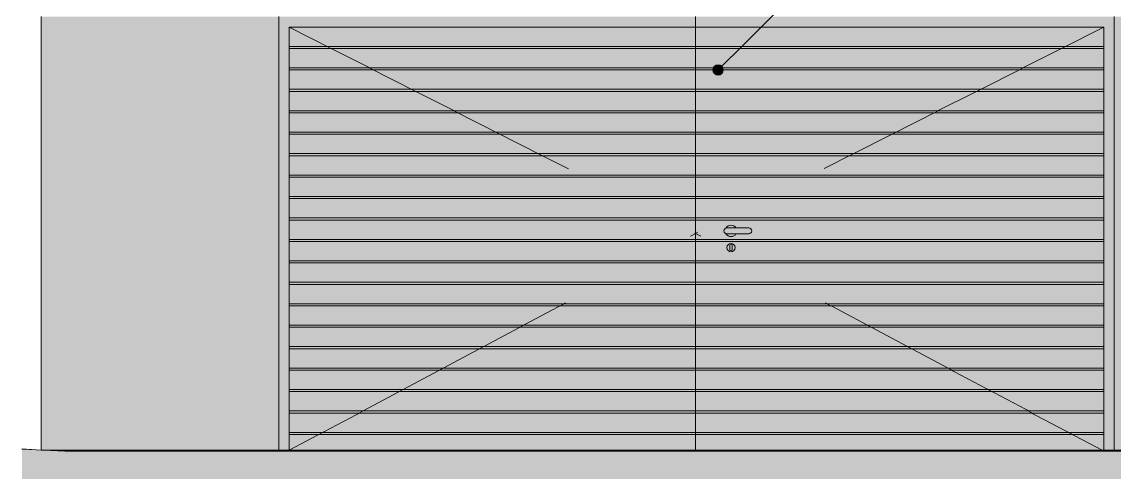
# Model space of a CAD drawing. Header units: centimetres. Extents: x -4381 to 5639, y -3920 to 4826.
# Drawn here: x 150.86 to 156.09, y 5.04 to 7.19 of the extents above; entities that cross this region are included whole.
import ezdxf
from ezdxf.xclip import XClip

# ---------------------------------------------------------------- set-up
doc = ezdxf.new("R2010")
doc.units = ezdxf.units.CM
doc.header["$MEASUREMENT"] = 0
doc.header["$XCLIPFRAME"] = 0
doc.set_wipeout_variables(frame=1)
doc.linetypes.add('Traits', pattern=[0.217778, 0.15, -0.067778])
doc.linetypes.add('Wipeout_Contour', pattern=[100, 0, -100])
for name, color, linetype, lineweight in [('0- SITE_Pen_No__1', 7, 'Continuous', 5), ('04-Textes  50 .text_Pen_No__7', 7, 'Continuous', 5), ('0_Pen_No__1', 7, 'Continuous', 5), ('0_Pen_No__2', 8, 'Continuous', 5), ('PORTE mur de clôture_Pen_No__1', 7, 'Continuous', 5)]:
    doc.layers.add(name, color=color, linetype=linetype, lineweight=lineweight)
for name, color, linetype, lineweight, true_color in [('0- SITE_Pen_No__180', 7, 'Continuous', 5, 0xe2e3c6), ('0_Pen_No__82', 7, 'Continuous', 5, 0xaaaaaa), ('PORTE mur de clôture_Pen_No__119', 7, 'Continuous', 5, 0xdecbcb), ('PORTE mur de clôture_Pen_No__178', 7, 'Continuous', 5, 0xbda888)]:
    doc.layers.add(name, color=color, linetype=linetype, lineweight=lineweight, true_color=true_color)
for name, color, linetype in [('04-Textes  50 .text', 7, 'Continuous'), ('Drawing & Figure', 7, 'Continuous'), ('PORTE mur de clôture', 7, 'Continuous')]:
    doc.layers.add(name, color=color, linetype=linetype)

# ---------------------------------------------------------------- blocks, each defined once
blk = doc.blocks.new('Drawing_15_15', base_point=(-267.6734, 10.6179))
at = {"color": 254, "linetype": 'Wipeout_Contour', "lineweight": 0, "ltscale": 608.955042}
blk.add_wipeout([(152.0853, 7.1679), (152.0853, 5.1363), (152.1353, 5.1363), (152.1353, 7.1679)], dxfattribs=at).dxf.layer = 'PORTE mur de clôture'
at = {"color": 254, "linetype": 'Wipeout_Contour', "lineweight": 0, "ltscale": 624.742065}
blk.add_wipeout([(156.0853, 7.1679), (156.0353, 7.1679), (156.0353, 5.1363), (156.0853, 5.1363)], dxfattribs=at).dxf.layer = 'PORTE mur de clôture'
at = {"layer": 'PORTE mur de clôture_Pen_No__119', "linetype": 'Continuous', "ltscale": 10}
for points in [[(152.0853, 7.1679), (152.0853, 5.1363), (152.1353, 5.1363), (152.1353, 7.1679)], [(156.0853, 7.1679), (156.0353, 7.1679), (156.0353, 5.1363), (156.0853, 5.1363)]]:
    blk.add_hatch(color=256, dxfattribs=at).paths.add_polyline_path(points)
at = {"color": 254, "linetype": 'Wipeout_Contour', "lineweight": 0, "ltscale": 925.473761}
blk.add_wipeout([(152.0853, 7.2179), (152.0853, 7.1679), (152.1353, 7.1679), (156.0353, 7.1679), (156.0853, 7.1679), (156.0853, 7.2179)], dxfattribs=at).dxf.layer = 'PORTE mur de clôture'
at = {"color": 254, "linetype": 'Wipeout_Contour', "lineweight": 0, "ltscale": 616.69146}
blk.add_wipeout([(156.0353, 5.2161), (152.1353, 5.2161), (152.1353, 5.1363), (156.0353, 5.1363)], dxfattribs=at).dxf.layer = 'PORTE mur de clôture'
at = {"layer": 'PORTE mur de clôture_Pen_No__119', "linetype": 'Continuous', "ltscale": 10}
for points in [[(152.0853, 7.2179), (152.0853, 7.1679), (152.1353, 7.1679), (156.0353, 7.1679), (156.0853, 7.1679), (156.0853, 7.2179)], [(156.0353, 5.2161), (152.1353, 5.2161), (152.1353, 5.1363), (156.0353, 5.1363)]]:
    blk.add_hatch(color=256, dxfattribs=at).paths.add_polyline_path(points)
at = {"layer": 'PORTE mur de clôture_Pen_No__178', "linetype": 'Continuous', "ltscale": 10}
blk.add_hatch(color=256, dxfattribs=at).paths.add_polyline_path([(156.0853, 5.1363), (156.5896, 5.1363), (157.2074, 5.1364), (157.3353, 5.1364), (157.3353, 7.2179), (156.0853, 7.2179)])
at = {"layer": 'PORTE mur de clôture_Pen_No__1', "linetype": 'Continuous', "ltscale": 10}
for p, q in [((156.0853, 7.1679), (156.0853, 7.2179)), ((156.0853, 5.1364), (156.0853, 7.1679))]:
    blk.add_line(p, q, dxfattribs=at)
at = {"color": 254, "linetype": 'Wipeout_Contour', "lineweight": 0, "ltscale": 758.120701}
blk.add_wipeout([(150.9483, 7.2179), (150.9483, 5.1413), (151.0615, 5.1363), (152.0853, 5.1363), (152.0853, 7.2179)], dxfattribs=at).dxf.layer = 'PORTE mur de clôture'
at = {"color": 254, "linetype": 'Wipeout_Contour', "lineweight": 0, "ltscale": 616.704497}
blk.add_wipeout([(156.0353, 5.2261), (156.0353, 5.3188), (152.1353, 5.3188), (152.1353, 5.2261)], dxfattribs=at).dxf.layer = 'PORTE mur de clôture'
at = {"layer": '0- SITE_Pen_No__180', "linetype": 'Continuous', "lineweight": 0, "ltscale": 10, "true_color": 0x383831}
blk.add_hatch(color=250, dxfattribs=at).paths.add_polyline_path([(150.8555, 0.9963), (191.9908, 0.9963), (191.9908, 2.1246), (191.9205, 2.1179), (191.5008, 2.1556), (187.8035, 2.5014), (187.4252, 2.5376), (181.4619, 2.9897), (181.1861, 3.0031), (180.7554, 3.0485), (176.89, 3.4563), (170.3282, 3.9956), (169.4763, 4.0562), (166.3708, 4.4948), (166.2162, 4.5439), (165.9513, 4.5439), (161.182, 5.0048), (160.5851, 5.0809), (159.2778, 5.1364), (159.0078, 5.1364), (157.2074, 5.1364), (156.5896, 5.1363), (151.1847, 5.1363), (151.0615, 5.1363), (150.8555, 5.1455)])
at = {"layer": '0_Pen_No__1', "linetype": 'Continuous', "lineweight": 0, "ltscale": 10, "true_color": 0x000000}
blk.add_hatch(color=18, dxfattribs=at).paths.add_polyline_path([(150.8555, 5.1482), (150.8555, 0.9963), (191.9908, 0.9963), (191.9908, 2.1212), (191.9068, 2.1179), (188.9123, 2.4127), (187.1039, 2.562), (179.4853, 3.1817), (177.5688, 3.3847), (175.805, 3.5455), (169.6156, 4.1104), (166.2312, 4.5836), (163.6783, 4.7817), (160.5633, 5.0818), (159.28, 5.1364), (157.0853, 5.1364), (157.0853, 5.1413), (150.9484, 5.1413)])
at = {"layer": 'PORTE mur de clôture_Pen_No__119', "linetype": 'Continuous', "ltscale": 10}
blk.add_hatch(color=256, dxfattribs=at).paths.add_polyline_path([(156.0353, 5.2261), (156.0353, 5.3188), (152.1353, 5.3188), (152.1353, 5.2261)])
at = {"layer": 'PORTE mur de clôture_Pen_No__178', "linetype": 'Continuous', "ltscale": 10}
blk.add_hatch(color=256, dxfattribs=at).paths.add_polyline_path([(150.9483, 7.2179), (150.9483, 5.1413), (151.0615, 5.1363), (152.0853, 5.1363), (152.0853, 7.2179)])
at = {"layer": '0- SITE_Pen_No__1', "linetype": 'Continuous', "ltscale": 10, "flags": 128}
blk.add_lwpolyline([(150.8555, 5.1455), (151.0615, 5.1363), (151.1847, 5.1363), (156.5896, 5.1363), (157.2074, 5.1364), (159.0078, 5.1364), (159.2778, 5.1364), (160.5851, 5.0809), (161.182, 5.0048), (165.9513, 4.5439), (166.2162, 4.5439), (166.3708, 4.4948), (169.4763, 4.0562), (170.3282, 3.9956), (176.89, 3.4563), (180.7554, 3.0485), (181.1861, 3.0031), (181.4619, 2.9897), (187.4252, 2.5376), (187.8035, 2.5014), (191.5008, 2.1556), (191.9205, 2.1179), (191.9908, 2.1246)], dxfattribs=at)
at = {"layer": '0_Pen_No__1', "linetype": 'Continuous', "ltscale": 10}
for p, q in [((150.8555, 5.1482), (150.9484, 5.1413)), ((150.9484, 5.1413), (157.0853, 5.1413))]:
    blk.add_line(p, q, dxfattribs=at)
at = {"layer": 'PORTE mur de clôture_Pen_No__1', "linetype": 'Continuous', "ltscale": 10}
for p, q in [((150.9483, 5.1413), (150.9483, 7.2179)), ((152.0853, 7.2179), (152.0853, 7.1679)), ((152.0853, 7.1679), (152.0853, 5.1363))]:
    blk.add_line(p, q, dxfattribs=at)
at = {"color": 254, "linetype": 'Wipeout_Contour', "lineweight": 0, "ltscale": 616.71867}
blk.add_wipeout([(156.0353, 5.3288), (156.0353, 5.4215), (152.1353, 5.4215), (152.1353, 5.3288)], dxfattribs=at).dxf.layer = 'PORTE mur de clôture'
at = {"color": 254, "linetype": 'Wipeout_Contour', "lineweight": 0, "ltscale": 616.697503}
blk.add_wipeout([(152.1353, 5.2161), (156.0353, 5.2161), (156.0353, 5.2261), (152.1353, 5.2261)], dxfattribs=at).dxf.layer = 'PORTE mur de clôture'
at = {"layer": 'PORTE mur de clôture_Pen_No__119', "linetype": 'Continuous', "ltscale": 10}
for points in [[(156.0353, 5.3288), (156.0353, 5.4215), (152.1353, 5.4215), (152.1353, 5.3288)], [(152.1353, 5.2161), (156.0353, 5.2161), (156.0353, 5.2261), (152.1353, 5.2261)]]:
    blk.add_hatch(color=256, dxfattribs=at).paths.add_polyline_path(points)
at = {"layer": 'PORTE mur de clôture_Pen_No__1', "linetype": 'Continuous', "ltscale": 10}
for p, q in [((152.1353, 5.2261), (156.0353, 5.2261)), ((156.0353, 5.2161), (152.1353, 5.2161))]:
    blk.add_line(p, q, dxfattribs=at)
at = {"color": 254, "linetype": 'Wipeout_Contour', "lineweight": 0, "ltscale": 616.733118}
blk.add_wipeout([(156.0353, 5.4315), (156.0353, 5.5242), (152.1353, 5.5242), (152.1353, 5.4315)], dxfattribs=at).dxf.layer = 'PORTE mur de clôture'
at = {"color": 254, "linetype": 'Wipeout_Contour', "lineweight": 0, "ltscale": 616.71154}
blk.add_wipeout([(156.0353, 5.3288), (152.1353, 5.3288), (152.1353, 5.3188), (156.0353, 5.3188)], dxfattribs=at).dxf.layer = 'PORTE mur de clôture'
at = {"layer": 'PORTE mur de clôture_Pen_No__119', "linetype": 'Continuous', "ltscale": 10}
for points in [[(156.0353, 5.4315), (156.0353, 5.5242), (152.1353, 5.5242), (152.1353, 5.4315)], [(156.0353, 5.3288), (152.1353, 5.3288), (152.1353, 5.3188), (156.0353, 5.3188)]]:
    blk.add_hatch(color=256, dxfattribs=at).paths.add_polyline_path(points)
at = {"layer": 'PORTE mur de clôture_Pen_No__1', "linetype": 'Continuous', "ltscale": 10}
for p, q in [((152.1353, 5.3288), (156.0353, 5.3288)), ((156.0353, 5.3188), (152.1353, 5.3188))]:
    blk.add_line(p, q, dxfattribs=at)
at = {"color": 254, "linetype": 'Wipeout_Contour', "lineweight": 0, "ltscale": 616.747838}
blk.add_wipeout([(156.0353, 5.5342), (156.0353, 5.627), (152.1353, 5.627), (152.1353, 5.5342)], dxfattribs=at).dxf.layer = 'PORTE mur de clôture'
at = {"color": 254, "linetype": 'Wipeout_Contour', "lineweight": 0, "ltscale": 616.725851}
blk.add_wipeout([(152.1353, 5.4215), (156.0353, 5.4215), (156.0353, 5.4315), (152.1353, 5.4315)], dxfattribs=at).dxf.layer = 'PORTE mur de clôture'
at = {"layer": 'PORTE mur de clôture_Pen_No__119', "linetype": 'Continuous', "ltscale": 10}
for points in [[(156.0353, 5.5342), (156.0353, 5.627), (152.1353, 5.627), (152.1353, 5.5342)], [(152.1353, 5.4215), (156.0353, 5.4215), (156.0353, 5.4315), (152.1353, 5.4315)]]:
    blk.add_hatch(color=256, dxfattribs=at).paths.add_polyline_path(points)
at = {"layer": 'PORTE mur de clôture_Pen_No__1', "linetype": 'Continuous', "ltscale": 10}
for p, q in [((152.1353, 5.4315), (156.0353, 5.4315)), ((156.0353, 5.4215), (152.1353, 5.4215))]:
    blk.add_line(p, q, dxfattribs=at)
at = {"color": 254, "linetype": 'Wipeout_Contour', "lineweight": 0, "ltscale": 616.762833}
blk.add_wipeout([(156.0353, 5.637), (156.0353, 5.7297), (152.1353, 5.7297), (152.1353, 5.637)], dxfattribs=at).dxf.layer = 'PORTE mur de clôture'
at = {"color": 254, "linetype": 'Wipeout_Contour', "lineweight": 0, "ltscale": 616.740435}
blk.add_wipeout([(152.1353, 5.5242), (156.0353, 5.5242), (156.0353, 5.5342), (152.1353, 5.5342)], dxfattribs=at).dxf.layer = 'PORTE mur de clôture'
at = {"layer": 'PORTE mur de clôture_Pen_No__119', "linetype": 'Continuous', "ltscale": 10}
for points in [[(156.0353, 5.637), (156.0353, 5.7297), (152.1353, 5.7297), (152.1353, 5.637)], [(152.1353, 5.5242), (156.0353, 5.5242), (156.0353, 5.5342), (152.1353, 5.5342)]]:
    blk.add_hatch(color=256, dxfattribs=at).paths.add_polyline_path(points)
at = {"layer": 'PORTE mur de clôture_Pen_No__1', "linetype": 'Continuous', "ltscale": 10}
for p, q in [((152.1353, 5.5342), (156.0353, 5.5342)), ((156.0353, 5.5242), (152.1353, 5.5242))]:
    blk.add_line(p, q, dxfattribs=at)
at = {"color": 254, "linetype": 'Wipeout_Contour', "lineweight": 0, "ltscale": 616.7781}
blk.add_wipeout([(156.0353, 5.7397), (156.0353, 5.8324), (152.1353, 5.8324), (152.1353, 5.7397)], dxfattribs=at).dxf.layer = 'PORTE mur de clôture'
at = {"color": 254, "linetype": 'Wipeout_Contour', "lineweight": 0, "ltscale": 616.755293}
blk.add_wipeout([(152.1353, 5.627), (156.0353, 5.627), (156.0353, 5.637), (152.1353, 5.637)], dxfattribs=at).dxf.layer = 'PORTE mur de clôture'
at = {"layer": 'PORTE mur de clôture_Pen_No__119', "linetype": 'Continuous', "ltscale": 10}
for points in [[(156.0353, 5.7397), (156.0353, 5.8324), (152.1353, 5.8324), (152.1353, 5.7397)], [(152.1353, 5.627), (156.0353, 5.627), (156.0353, 5.637), (152.1353, 5.637)]]:
    blk.add_hatch(color=256, dxfattribs=at).paths.add_polyline_path(points)
at = {"layer": 'PORTE mur de clôture_Pen_No__1', "linetype": 'Continuous', "ltscale": 10}
for p, q in [((152.1353, 5.637), (156.0353, 5.637)), ((156.0353, 5.627), (152.1353, 5.627))]:
    blk.add_line(p, q, dxfattribs=at)
at = {"color": 254, "linetype": 'Wipeout_Contour', "lineweight": 0, "ltscale": 616.793641}
blk.add_wipeout([(156.0353, 5.8424), (156.0353, 5.9351), (152.1353, 5.9351), (152.1353, 5.8424)], dxfattribs=at).dxf.layer = 'PORTE mur de clôture'
at = {"color": 254, "linetype": 'Wipeout_Contour', "lineweight": 0, "ltscale": 616.770425}
blk.add_wipeout([(156.0353, 5.7397), (152.1353, 5.7397), (152.1353, 5.7297), (156.0353, 5.7297)], dxfattribs=at).dxf.layer = 'PORTE mur de clôture'
at = {"layer": 'PORTE mur de clôture_Pen_No__119', "linetype": 'Continuous', "ltscale": 10}
for points in [[(156.0353, 5.8424), (156.0353, 5.9351), (152.1353, 5.9351), (152.1353, 5.8424)], [(156.0353, 5.7397), (152.1353, 5.7397), (152.1353, 5.7297), (156.0353, 5.7297)]]:
    blk.add_hatch(color=256, dxfattribs=at).paths.add_polyline_path(points)
at = {"layer": 'PORTE mur de clôture_Pen_No__1', "linetype": 'Continuous', "ltscale": 10}
for p, q in [((152.1353, 5.7397), (156.0353, 5.7397)), ((156.0353, 5.7297), (152.1353, 5.7297))]:
    blk.add_line(p, q, dxfattribs=at)
at = {"color": 254, "linetype": 'Wipeout_Contour', "lineweight": 0, "ltscale": 616.809456}
blk.add_wipeout([(156.0353, 5.9451), (156.0353, 6.0379), (152.1353, 6.0379), (152.1353, 5.9451)], dxfattribs=at).dxf.layer = 'PORTE mur de clôture'
at = {"color": 254, "linetype": 'Wipeout_Contour', "lineweight": 0, "ltscale": 616.785829}
blk.add_wipeout([(152.1353, 5.8324), (156.0353, 5.8324), (156.0353, 5.8424), (152.1353, 5.8424)], dxfattribs=at).dxf.layer = 'PORTE mur de clôture'
at = {"layer": 'PORTE mur de clôture_Pen_No__119', "linetype": 'Continuous', "ltscale": 10}
for points in [[(156.0353, 5.9451), (156.0353, 6.0379), (152.1353, 6.0379), (152.1353, 5.9451)], [(152.1353, 5.8324), (156.0353, 5.8324), (156.0353, 5.8424), (152.1353, 5.8424)]]:
    blk.add_hatch(color=256, dxfattribs=at).paths.add_polyline_path(points)
at = {"layer": 'PORTE mur de clôture_Pen_No__1', "linetype": 'Continuous', "ltscale": 10}
for p, q in [((152.1353, 5.8424), (156.0353, 5.8424)), ((156.0353, 5.8324), (152.1353, 5.8324))]:
    blk.add_line(p, q, dxfattribs=at)
at = {"color": 254, "linetype": 'Wipeout_Contour', "lineweight": 0, "ltscale": 616.825544}
blk.add_wipeout([(156.0353, 6.0479), (156.0353, 6.1406), (152.1353, 6.1406), (152.1353, 6.0479)], dxfattribs=at).dxf.layer = 'PORTE mur de clôture'
at = {"color": 254, "linetype": 'Wipeout_Contour', "lineweight": 0, "ltscale": 616.801508}
blk.add_wipeout([(156.0353, 5.9451), (152.1353, 5.9451), (152.1353, 5.9351), (156.0353, 5.9351)], dxfattribs=at).dxf.layer = 'PORTE mur de clôture'
at = {"layer": 'PORTE mur de clôture_Pen_No__119', "linetype": 'Continuous', "ltscale": 10}
for points in [[(156.0353, 6.0479), (156.0353, 6.1406), (152.1353, 6.1406), (152.1353, 6.0479)], [(156.0353, 5.9451), (152.1353, 5.9451), (152.1353, 5.9351), (156.0353, 5.9351)]]:
    blk.add_hatch(color=256, dxfattribs=at).paths.add_polyline_path(points)
at = {"layer": 'PORTE mur de clôture_Pen_No__1', "linetype": 'Continuous', "ltscale": 10}
for p, q in [((152.1353, 5.9451), (156.0353, 5.9451)), ((156.0353, 5.9351), (152.1353, 5.9351))]:
    blk.add_line(p, q, dxfattribs=at)
at = {"color": 254, "linetype": 'Wipeout_Contour', "lineweight": 0, "ltscale": 616.841905}
blk.add_wipeout([(156.0353, 6.1506), (156.0353, 6.2433), (152.1353, 6.2433), (152.1353, 6.1506)], dxfattribs=at).dxf.layer = 'PORTE mur de clôture'
at = {"color": 254, "linetype": 'Wipeout_Contour', "lineweight": 0, "ltscale": 616.817459}
blk.add_wipeout([(156.0353, 6.0479), (152.1353, 6.0479), (152.1353, 6.0379), (156.0353, 6.0379)], dxfattribs=at).dxf.layer = 'PORTE mur de clôture'
at = {"layer": 'PORTE mur de clôture_Pen_No__119', "linetype": 'Continuous', "ltscale": 10}
for points in [[(156.0353, 6.1506), (156.0353, 6.2433), (152.1353, 6.2433), (152.1353, 6.1506)], [(156.0353, 6.0479), (152.1353, 6.0479), (152.1353, 6.0379), (156.0353, 6.0379)]]:
    blk.add_hatch(color=256, dxfattribs=at).paths.add_polyline_path(points)
at = {"layer": '0_Pen_No__2', "linetype": 'Continuous', "ltscale": 10, "flags": 128}
blk.add_lwpolyline([(154.2384, 6.2053), (154.2309, 6.2053, 1), (154.2309, 6.1773), (154.3359, 6.1773, 1), (154.3359, 6.2053)], format="xyb", close=True, dxfattribs=at)
at = {"layer": 'PORTE mur de clôture_Pen_No__1', "linetype": 'Continuous', "ltscale": 10}
for p, q in [((152.1353, 6.0479), (156.0353, 6.0479)), ((156.0353, 6.0379), (152.1353, 6.0379))]:
    blk.add_line(p, q, dxfattribs=at)
at = {"color": 254, "linetype": 'Wipeout_Contour', "lineweight": 0, "ltscale": 616.858539}
blk.add_wipeout([(156.0353, 6.2533), (156.0353, 6.3461), (152.1353, 6.3461), (152.1353, 6.2533)], dxfattribs=at).dxf.layer = 'PORTE mur de clôture'
at = {"color": 254, "linetype": 'Wipeout_Contour', "lineweight": 0, "ltscale": 616.833684}
blk.add_wipeout([(156.0353, 6.1506), (152.1353, 6.1506), (152.1353, 6.1406), (156.0353, 6.1406)], dxfattribs=at).dxf.layer = 'PORTE mur de clôture'
at = {"layer": 'PORTE mur de clôture_Pen_No__119', "linetype": 'Continuous', "ltscale": 10}
for points in [[(156.0353, 6.2533), (156.0353, 6.3461), (152.1353, 6.3461), (152.1353, 6.2533)], [(156.0353, 6.1506), (152.1353, 6.1506), (152.1353, 6.1406), (156.0353, 6.1406)]]:
    blk.add_hatch(color=256, dxfattribs=at).paths.add_polyline_path(points)
at = {"layer": '0_Pen_No__2', "linetype": 'Continuous', "ltscale": 10, "flags": 128}
blk.add_lwpolyline([(154.2459, 6.1213, -1), (154.2559, 6.1213), (154.2559, 6.1013, -1), (154.2459, 6.1013), (154.2459, 6.1213)], format="xyb", close=True, dxfattribs=at)
at = {"layer": '0_Pen_No__2', "linetype": 'Continuous', "ltscale": 10}
blk.add_circle((154.2509, 6.1113), 0.02, dxfattribs=at)
blk.add_arc((154.2509, 6.1913), 0.0275, 209.1962, 329.3967, dxfattribs=at)
at = {"layer": '0_Pen_No__82', "linetype": 'Traits', "ltscale": 10}
for p in [(152.1353, 5.1413), (156.0272, 5.1413)]:
    blk.add_line(p, (154.0809, 6.1796), dxfattribs=at)
at = {"layer": 'PORTE mur de clôture_Pen_No__1', "linetype": 'Continuous', "ltscale": 10}
for p, q in [((152.1353, 6.1506), (156.0353, 6.1506)), ((156.0353, 6.1406), (152.1353, 6.1406))]:
    blk.add_line(p, q, dxfattribs=at)
at = {"color": 254, "linetype": 'Wipeout_Contour', "lineweight": 0, "ltscale": 616.875447}
blk.add_wipeout([(156.0353, 6.3561), (156.0353, 6.4488), (152.1353, 6.4488), (152.1353, 6.3561)], dxfattribs=at).dxf.layer = 'PORTE mur de clôture'
at = {"color": 254, "linetype": 'Wipeout_Contour', "lineweight": 0, "ltscale": 616.850182}
blk.add_wipeout([(152.1353, 6.2433), (156.0353, 6.2433), (156.0353, 6.2533), (152.1353, 6.2533)], dxfattribs=at).dxf.layer = 'PORTE mur de clôture'
at = {"layer": 'PORTE mur de clôture_Pen_No__119', "linetype": 'Continuous', "ltscale": 10}
for points in [[(156.0353, 6.3561), (156.0353, 6.4488), (152.1353, 6.4488), (152.1353, 6.3561)], [(152.1353, 6.2433), (156.0353, 6.2433), (156.0353, 6.2533), (152.1353, 6.2533)]]:
    blk.add_hatch(color=256, dxfattribs=at).paths.add_polyline_path(points)
at = {"layer": '0_Pen_No__2', "linetype": 'Continuous', "ltscale": 10}
blk.add_arc((154.2509, 6.1913), 0.0275, 30.6033, 150.8038, dxfattribs=at)
at = {"layer": 'PORTE mur de clôture_Pen_No__1', "linetype": 'Continuous', "ltscale": 10}
for p, q in [((152.1353, 6.2533), (156.0353, 6.2533)), ((156.0353, 6.2433), (152.1353, 6.2433))]:
    blk.add_line(p, q, dxfattribs=at)
at = {"color": 254, "linetype": 'Wipeout_Contour', "lineweight": 0, "ltscale": 616.892628}
blk.add_wipeout([(156.0353, 6.4588), (156.0353, 6.5515), (152.1353, 6.5515), (152.1353, 6.4588)], dxfattribs=at).dxf.layer = 'PORTE mur de clôture'
at = {"color": 254, "linetype": 'Wipeout_Contour', "lineweight": 0, "ltscale": 616.866954}
blk.add_wipeout([(156.0353, 6.3561), (152.1353, 6.3561), (152.1353, 6.3461), (156.0353, 6.3461)], dxfattribs=at).dxf.layer = 'PORTE mur de clôture'
at = {"layer": 'PORTE mur de clôture_Pen_No__119', "linetype": 'Continuous', "ltscale": 10}
for points in [[(156.0353, 6.4588), (156.0353, 6.5515), (152.1353, 6.5515), (152.1353, 6.4588)], [(156.0353, 6.3561), (152.1353, 6.3561), (152.1353, 6.3461), (156.0353, 6.3461)]]:
    blk.add_hatch(color=256, dxfattribs=at).paths.add_polyline_path(points)
at = {"layer": 'PORTE mur de clôture_Pen_No__1', "linetype": 'Continuous', "ltscale": 10}
for p, q in [((152.1353, 6.3561), (156.0353, 6.3561)), ((156.0353, 6.3461), (152.1353, 6.3461))]:
    blk.add_line(p, q, dxfattribs=at)
at = {"color": 254, "linetype": 'Wipeout_Contour', "lineweight": 0, "ltscale": 616.910083}
blk.add_wipeout([(156.0353, 6.5615), (156.0353, 6.6542), (152.1353, 6.6542), (152.1353, 6.5615)], dxfattribs=at).dxf.layer = 'PORTE mur de clôture'
at = {"color": 254, "linetype": 'Wipeout_Contour', "lineweight": 0, "ltscale": 616.883999}
blk.add_wipeout([(152.1353, 6.4488), (156.0353, 6.4488), (156.0353, 6.4588), (152.1353, 6.4588)], dxfattribs=at).dxf.layer = 'PORTE mur de clôture'
at = {"layer": 'PORTE mur de clôture_Pen_No__119', "linetype": 'Continuous', "ltscale": 10}
for points in [[(156.0353, 6.5615), (156.0353, 6.6542), (152.1353, 6.6542), (152.1353, 6.5615)], [(152.1353, 6.4488), (156.0353, 6.4488), (156.0353, 6.4588), (152.1353, 6.4588)]]:
    blk.add_hatch(color=256, dxfattribs=at).paths.add_polyline_path(points)
at = {"layer": 'PORTE mur de clôture_Pen_No__1', "linetype": 'Continuous', "ltscale": 10}
for p, q in [((152.1353, 6.4588), (156.0353, 6.4588)), ((156.0353, 6.4488), (152.1353, 6.4488))]:
    blk.add_line(p, q, dxfattribs=at)
at = {"color": 254, "linetype": 'Wipeout_Contour', "lineweight": 0, "ltscale": 616.92781}
blk.add_wipeout([(156.0353, 6.6642), (156.0353, 6.757), (152.1353, 6.757), (152.1353, 6.6642)], dxfattribs=at).dxf.layer = 'PORTE mur de clôture'
at = {"color": 254, "linetype": 'Wipeout_Contour', "lineweight": 0, "ltscale": 616.901317}
blk.add_wipeout([(152.1353, 6.5515), (156.0353, 6.5515), (156.0353, 6.5615), (152.1353, 6.5615)], dxfattribs=at).dxf.layer = 'PORTE mur de clôture'
at = {"layer": 'PORTE mur de clôture_Pen_No__119', "linetype": 'Continuous', "ltscale": 10}
for points in [[(156.0353, 6.6642), (156.0353, 6.757), (152.1353, 6.757), (152.1353, 6.6642)], [(152.1353, 6.5515), (156.0353, 6.5515), (156.0353, 6.5615), (152.1353, 6.5615)]]:
    blk.add_hatch(color=256, dxfattribs=at).paths.add_polyline_path(points)
at = {"layer": 'PORTE mur de clôture_Pen_No__1', "linetype": 'Continuous', "ltscale": 10}
for p, q in [((152.1353, 6.5615), (156.0353, 6.5615)), ((156.0353, 6.5515), (152.1353, 6.5515))]:
    blk.add_line(p, q, dxfattribs=at)
at = {"color": 254, "linetype": 'Wipeout_Contour', "lineweight": 0, "ltscale": 616.945811}
blk.add_wipeout([(156.0353, 6.767), (156.0353, 6.8597), (152.1353, 6.8597), (152.1353, 6.767)], dxfattribs=at).dxf.layer = 'PORTE mur de clôture'
at = {"color": 254, "linetype": 'Wipeout_Contour', "lineweight": 0, "ltscale": 616.918908}
blk.add_wipeout([(152.1353, 6.6642), (152.1353, 6.6542), (156.0353, 6.6542), (156.0353, 6.6642)], dxfattribs=at).dxf.layer = 'PORTE mur de clôture'
at = {"layer": 'PORTE mur de clôture_Pen_No__119', "linetype": 'Continuous', "ltscale": 10}
for points in [[(156.0353, 6.767), (156.0353, 6.8597), (152.1353, 6.8597), (152.1353, 6.767)], [(152.1353, 6.6642), (152.1353, 6.6542), (156.0353, 6.6542), (156.0353, 6.6642)]]:
    blk.add_hatch(color=256, dxfattribs=at).paths.add_polyline_path(points)
at = {"layer": 'PORTE mur de clôture_Pen_No__1', "linetype": 'Continuous', "ltscale": 10}
for p, q in [((152.1353, 6.6642), (156.0353, 6.6642)), ((156.0353, 6.6542), (152.1353, 6.6542))]:
    blk.add_line(p, q, dxfattribs=at)
at = {"color": 254, "linetype": 'Wipeout_Contour', "lineweight": 0, "ltscale": 616.964085}
blk.add_wipeout([(156.0353, 6.8697), (156.0353, 6.9624), (152.1353, 6.9624), (152.1353, 6.8697)], dxfattribs=at).dxf.layer = 'PORTE mur de clôture'
at = {"color": 254, "linetype": 'Wipeout_Contour', "lineweight": 0, "ltscale": 616.936773}
blk.add_wipeout([(152.1353, 6.757), (156.0353, 6.757), (156.0353, 6.767), (152.1353, 6.767)], dxfattribs=at).dxf.layer = 'PORTE mur de clôture'
at = {"layer": 'PORTE mur de clôture_Pen_No__119', "linetype": 'Continuous', "ltscale": 10}
for points in [[(156.0353, 6.8697), (156.0353, 6.9624), (152.1353, 6.9624), (152.1353, 6.8697)], [(152.1353, 6.757), (156.0353, 6.757), (156.0353, 6.767), (152.1353, 6.767)]]:
    blk.add_hatch(color=256, dxfattribs=at).paths.add_polyline_path(points)
at = {"layer": 'PORTE mur de clôture_Pen_No__1', "linetype": 'Continuous', "ltscale": 10}
for p, q in [((152.1353, 6.767), (156.0353, 6.767)), ((156.0353, 6.757), (152.1353, 6.757))]:
    blk.add_line(p, q, dxfattribs=at)
at = {"color": 254, "linetype": 'Wipeout_Contour', "lineweight": 0, "ltscale": 616.982633}
blk.add_wipeout([(156.0353, 6.9724), (156.0353, 7.0651), (152.1353, 7.0651), (152.1353, 6.9724)], dxfattribs=at).dxf.layer = 'PORTE mur de clôture'
at = {"color": 254, "linetype": 'Wipeout_Contour', "lineweight": 0, "ltscale": 616.95491}
blk.add_wipeout([(152.1353, 6.8697), (152.1353, 6.8597), (156.0353, 6.8597), (156.0353, 6.8697)], dxfattribs=at).dxf.layer = 'PORTE mur de clôture'
at = {"layer": 'PORTE mur de clôture_Pen_No__119', "linetype": 'Continuous', "ltscale": 10}
for points in [[(156.0353, 6.9724), (156.0353, 7.0651), (152.1353, 7.0651), (152.1353, 6.9724)], [(152.1353, 6.8697), (152.1353, 6.8597), (156.0353, 6.8597), (156.0353, 6.8697)]]:
    blk.add_hatch(color=256, dxfattribs=at).paths.add_polyline_path(points)
at = {"layer": 'PORTE mur de clôture_Pen_No__1', "linetype": 'Continuous', "ltscale": 10}
for p, q in [((152.1353, 6.8697), (156.0353, 6.8697)), ((156.0353, 6.8597), (152.1353, 6.8597))]:
    blk.add_line(p, q, dxfattribs=at)
at = {"color": 254, "linetype": 'Wipeout_Contour', "lineweight": 0, "ltscale": 617.001453}
blk.add_wipeout([(156.0353, 7.0751), (156.0353, 7.1679), (152.1353, 7.1679), (152.1353, 7.0751)], dxfattribs=at).dxf.layer = 'PORTE mur de clôture'
at = {"color": 254, "linetype": 'Wipeout_Contour', "lineweight": 0, "ltscale": 616.973321}
blk.add_wipeout([(152.1353, 6.9724), (152.1353, 6.9624), (156.0353, 6.9624), (156.0353, 6.9724)], dxfattribs=at).dxf.layer = 'PORTE mur de clôture'
at = {"layer": '04-Textes  50 .text', "linetype": 'Continuous', "lineweight": 0, "true_color": 0x000000}
blk.add_hatch(color=18, dxfattribs=at).paths.add_polyline_path([(154.2141, 6.9624), (154.2122, 6.972), (154.2068, 6.9801), (154.1987, 6.9855), (154.1891, 6.9874), (154.1796, 6.9855), (154.1715, 6.9801), (154.166, 6.972), (154.1641, 6.9624), (154.166, 6.9529), (154.1715, 6.9447), (154.1796, 6.9393), (154.1891, 6.9374), (154.1987, 6.9393), (154.2068, 6.9447), (154.2122, 6.9529)])
at = {"layer": 'PORTE mur de clôture_Pen_No__119', "linetype": 'Continuous', "ltscale": 10}
for points in [[(156.0353, 7.0751), (156.0353, 7.1679), (152.1353, 7.1679), (152.1353, 7.0751)], [(152.1353, 6.9724), (152.1353, 6.9624), (156.0353, 6.9624), (156.0353, 6.9724)]]:
    blk.add_hatch(color=256, dxfattribs=at).paths.add_polyline_path(points)
at = {"layer": '04-Textes  50 .text_Pen_No__7', "linetype": 'Continuous', "ltscale": 10}
blk.add_circle((154.1891, 6.9624), 0.025, dxfattribs=at)
at = {"layer": 'PORTE mur de clôture_Pen_No__1', "linetype": 'Continuous', "ltscale": 10}
for p, q in [((152.1353, 7.1679), (156.0353, 7.1679)), ((152.1353, 6.9724), (156.0353, 6.9724)), ((156.0353, 6.9624), (152.1353, 6.9624))]:
    blk.add_line(p, q, dxfattribs=at)
at = {"color": 254, "linetype": 'Wipeout_Contour', "lineweight": 0, "ltscale": 616.992006}
blk.add_wipeout([(152.1353, 7.0651), (156.0353, 7.0651), (156.0353, 7.0751), (152.1353, 7.0751)], dxfattribs=at).dxf.layer = 'PORTE mur de clôture'
at = {"layer": 'PORTE mur de clôture_Pen_No__119', "linetype": 'Continuous', "ltscale": 10}
blk.add_hatch(color=256, dxfattribs=at).paths.add_polyline_path([(152.1353, 7.0651), (156.0353, 7.0651), (156.0353, 7.0751), (152.1353, 7.0751)])
at = {"layer": '04-Textes  50 .text_Pen_No__7', "linetype": 'Continuous', "ltscale": 10}
blk.add_line((154.2068, 6.9801), (154.9803, 7.7535), dxfattribs=at)
at = {"layer": '0_Pen_No__2', "linetype": 'Continuous', "ltscale": 10}
blk.add_line((154.0809, 5.1413), (154.0809, 7.2179), dxfattribs=at)
at = {"layer": '0_Pen_No__82', "linetype": 'Traits', "ltscale": 10}
for p in [(152.1353, 7.1679), (156.0353, 7.1679)]:
    blk.add_line(p, (154.0809, 6.1796), dxfattribs=at)
at = {"layer": 'PORTE mur de clôture_Pen_No__1', "linetype": 'Continuous', "ltscale": 10}
for p, q in [((152.1353, 5.1363), (152.1353, 7.1679)), ((156.0353, 7.1679), (156.0353, 5.1364)), ((152.1353, 7.0751), (156.0353, 7.0751)), ((156.0353, 7.0651), (152.1353, 7.0651))]:
    blk.add_line(p, q, dxfattribs=at)

msp = doc.modelspace()

# ---------------------------------------------------------------- block references
at = {"layer": 'Drawing & Figure', "color": 151, "linetype": 'Continuous', "lineweight": 5, "ltscale": 10, "true_color": 0x80c2ff}
ref = msp.add_blockref('Drawing_15_15', (-267.67341, 10.61787), dxfattribs=at)
XClip(ref).set_block_clipping_path([(150.8554874385, 0.9963282177), (191.9907812231, 21.3358905514)])

doc.saveas('drawing.dxf')
